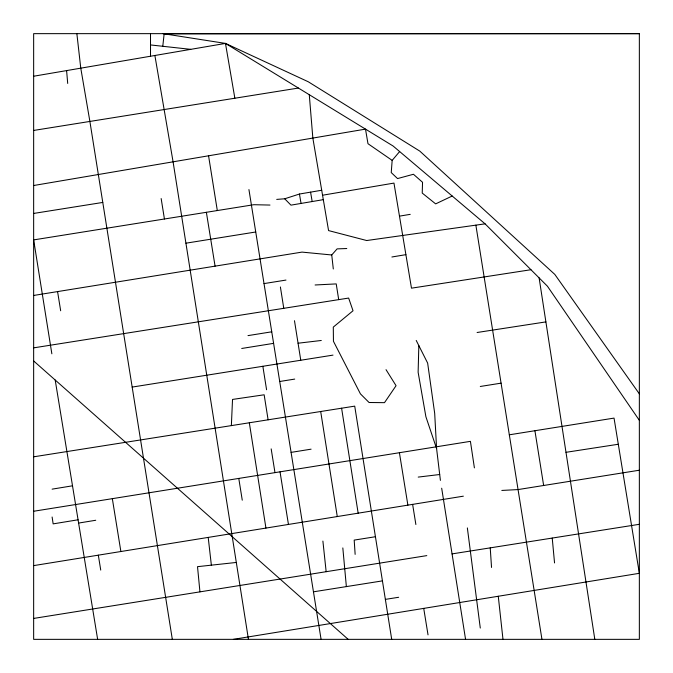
<?xml version="1.0" encoding="UTF-8"?>
<svg xmlns="http://www.w3.org/2000/svg" width="673" height="673" viewBox="0 0 673 673"><rect width="100%" height="100%" fill="white"/><g stroke="black" fill="none" stroke-linecap="round" stroke-linejoin="round"><path stroke-width="1.01" d="M418.833 345.619L418.126 372.245L425.9 416.747L436.592 448.588L440.403 480.379M231.361 425.614L232.53 399.434L264.153 394.79L268.106 419.809M399.636 151.551L392.166 160.384L391.24 172.574L397.558 178.581L413.441 174.265L422.543 182.282L422.232 193.084L435.65 203.877L452.197 196.028M162.782 46.286L164.145 33.818L639.35 33.65L639.35 639.35L33.65 639.35L33.65 33.65L639.35 33.65M333.303 268.973L331.739 254.974L337.106 248.884L346.78 248.53M276.721 199.401L284.713 198.779L299.451 194.034L321.711 190.249M33.65 76.234L225.472 43.409L308.251 81.761L419.775 151.097L554.804 274.407L639.35 393.84M33.65 185.512L365.498 129.123L367.98 143.702L392.166 160.384M322.56 195.22L393.966 183.09L411.481 288.17L530.955 269.722M323.309 199.654L290.946 205.147L284.713 198.779M399.476 216.142L410.219 214.351M391.896 256.993L405.895 254.655M52.115 489.145L72.507 485.805M78.076 519.792L53.15 523.872L52.115 517.007M78.606 523.064L95.734 520.263M233.371 639.35L639.35 573.312L614.037 418.101L509.318 434.808M33.65 295.455L302 252.106L331.739 254.974M33.65 565.614L463.352 496.178M33.65 130.444L298.408 88.054M33.65 213.442L102.784 202.438M185.925 243.189L255.74 231.992M264.018 283.594L285.966 280.077M248.001 335.617L271.749 331.806M241.725 348.471L273.6 343.356M132.169 387.084L333 355.117M279.716 381.498L294.715 379.092M480.286 386.47L501.082 383.156M291.089 452.382L311.086 449.169M33.65 511.261L470.419 441.345L474.398 467.878M639.35 470.217L518.059 489.574L501.822 490.44M33.65 618.428L426.8 555.62M33.65 347.857L348.639 298.063L353.031 310.758L333.295 327.103L333.446 341.287L360.434 393.873L369.073 402.504L384.493 402.664L396.061 385.696L386.033 369.662M33.65 456.816L354.721 406.139L391.703 639.35M375.433 536.734L354.191 540.099L355.142 554.375M452.054 553.896L639.35 524.301M313.458 591.819L382.432 580.883M385.368 599.382L398.652 597.279M477.098 332.496L545.887 321.896M565.985 452.315L618.302 444.256M639.35 420.331L547.435 286.21L485.082 223.848L366.701 240.53L328.567 230.587L312.844 138.074L309.277 94.708M418.219 477.09L439.696 474.515M298.063 343.222L321.282 340.479M199.94 591.861L197.517 566.666L236.307 562.451M315.099 284.982L336.222 283.905L338.704 299.636M269.982 205.063L253.856 204.71L33.65 239.899L51.855 353.805M150.508 44.94L190.745 49.348M163.068 33.65L225.472 43.409L393.091 146.007L485.082 223.848M33.65 360.955L348.177 639.35M416.225 340.445L427.649 363.1L434.691 413.365L436.592 448.588M225.472 43.409L234.852 98.233M154.883 55.489L173.079 161.823L248.446 639.35M310.581 192.142L312.179 201.538M299.451 194.034L301.05 203.431M55.194 380.018L97.644 639.35M412.625 504.38L415.872 524.503M399.409 452.71L407.88 505.145M423.721 608.384L428.028 634.875M112.332 498.659L120.879 551.515M98.325 555.166L100.731 570.081M248.934 189.567L321.08 639.35M280.027 471.823L288.448 524.444M271.177 448.883L274.979 472.631M206.375 212.298L215.074 266.155M238.78 478.419L242.263 500.19M57.575 291.594L60.671 310.766M534.917 430.72L543.649 485.485M475.87 225.144L541.95 639.35M294.48 320.71L300.772 360.248M262.849 366.28L266.584 389.751M208.563 155.791L217.312 210.548M161.158 198.552L164.431 219.003M172.322 639.35L89.888 121.443L80.777 68.175L76.865 33.65M441.681 488.219L465.565 639.35M341.598 408.217L358.162 513.179M320.693 411.514L337.274 516.553M280.397 286.984L283.77 308.318M249.321 422.779L265.936 528.078M539.107 277.873L594.814 639.35M467.356 527.926L480.286 628.052M208.209 537.407L211.372 565.278M498.272 596.261L502.983 639.35M322.897 541.075L326.153 571.697M552.23 538.064L554.544 562.939M342.826 547.931L346.368 586.604M66.602 70.598L67.704 83.435M490.23 547.864L491.534 567.448M150.508 33.65L150.508 56.238"/></g></svg>
